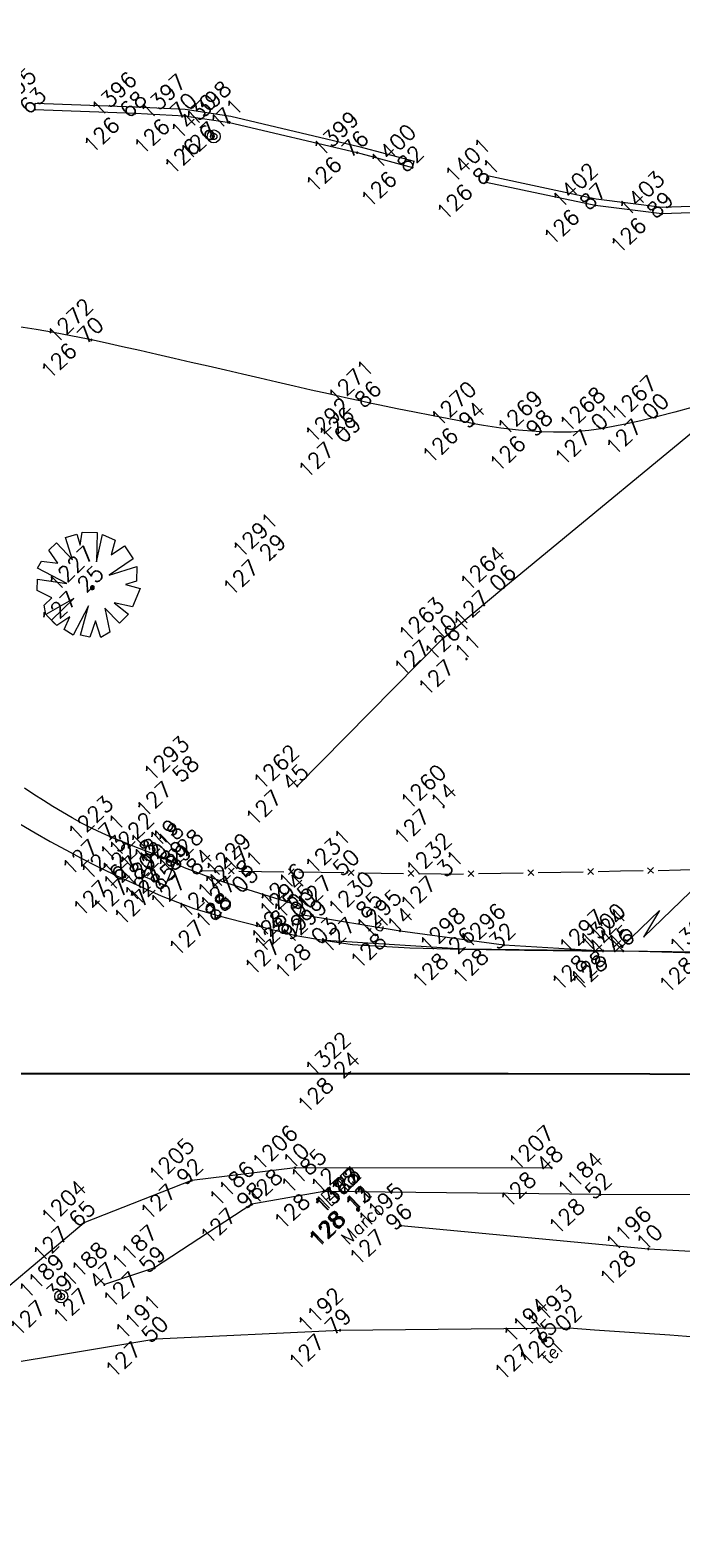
# Model space of a CAD drawing. Header units: millimetres. Extents: x -16 to 1007, y 828 to 1356.
# Drawn here: x 191.1 to 216.2, y 1039.7 to 1097 of the extents above; entities that cross this region are included whole.
import ezdxf
from ezdxf.enums import TextEntityAlignment as Align

# ---------------------------------------------------------------- set-up
doc = ezdxf.new("R2010")
doc.units = ezdxf.units.MM
doc.header["$LTSCALE"] = 4
doc.linetypes.add('CONTINUOUS1', pattern=[0, 0, 0])
doc.linetypes.add('DGN4', pattern=[16.364154, 8.182077, -4.091038, 0, -4.091038])
for name, color, linetype, lineweight in [('10', 7, 'CONTINUOUS1', 0), ('11', 7, 'CONTINUOUS1', 0), ('12', 7, 'CONTINUOUS1', 0), ('13', 7, 'CONTINUOUS1', 0), ('17', 7, 'CONTINUOUS1', 0), ('2', 7, 'CONTINUOUS1', 0), ('4', 7, 'CONTINUOUS1', 0), ('57', 7, 'CONTINUOUS1', 0)]:
    doc.layers.add(name, color=color, linetype=linetype, lineweight=lineweight)
for name, color, linetype, lineweight, true_color in [('16', 3, 'CONTINUOUS1', 0, 0x00ff00), ('51', 1, 'CONTINUOUS1', 0, 0xff0000), ('53', 3, 'CONTINUOUS1', 0, 0x00ff00), ('55', 5, 'CONTINUOUS1', 0, 0x0000ff), ('56', 6, 'CONTINUOUS1', 0, 0xff00ff), ('9', 1, 'CONTINUOUS1', 0, 0xff0000)]:
    doc.layers.add(name, color=color, linetype=linetype, lineweight=lineweight, true_color=true_color)
doc.styles.get("Standard").update_dxf_attribs({"font": 'txt_____.ttf'})

msp = doc.modelspace()

# ---------------------------------------------------------------- linework, layer by layer
at = {"layer": '10', "linetype": 'Continuous', "lineweight": 0}
for p, q in [((198.785, 1064.578), (199.008, 1064.795)), ((199.005, 1064.575), (198.788, 1064.798)), ((201.089, 1064.545), (201.312, 1064.762)), ((201.309, 1064.542), (201.092, 1064.765)), ((203.392, 1064.513), (203.615, 1064.73)), ((203.612, 1064.51), (203.395, 1064.733)), ((205.696, 1064.481), (205.919, 1064.698)), ((205.916, 1064.478), (205.699, 1064.701)), ((208.223, 1064.475), (207.999, 1064.691)), ((208.003, 1064.471), (208.219, 1064.694)), ((210.527, 1064.515), (210.303, 1064.731)), ((210.307, 1064.512), (210.523, 1064.735)), ((212.831, 1064.556), (212.607, 1064.772)), ((212.611, 1064.553), (212.827, 1064.776)), ((215.134, 1064.597), (214.91, 1064.813)), ((214.914, 1064.593), (215.13, 1064.817)), ((201.378, 1062.205), (201.593, 1063.313))]:
    msp.add_line(p, q, dxfattribs=at)
for points in [[(216.609, 1082.515), (215.956, 1082.337), (215.3, 1082.167), (215.216, 1082.146), (214.642, 1082.006), (213.983, 1081.858), (213.318, 1081.728), (213.208, 1081.708), (212.644, 1081.626), (211.967, 1081.57), (211.29, 1081.559), (210.813, 1081.578), (210.615, 1081.591), (209.941, 1081.647), (209.268, 1081.723), (208.597, 1081.822), (208.219, 1081.889), (207.929, 1081.943), (207.263, 1082.071), (206.598, 1082.2), (205.935, 1082.331), (205.272, 1082.466), (204.61, 1082.604), (204.227, 1082.685), (203.948, 1082.745), (203.286, 1082.89), (202.626, 1083.036), (201.965, 1083.185), (201.305, 1083.335), (200.646, 1083.486), (199.986, 1083.638), (199.327, 1083.791), (198.668, 1083.944), (198.008, 1084.097), (197.349, 1084.249), (196.689, 1084.401), (196.029, 1084.552), (195.369, 1084.702), (194.708, 1084.85), (194.046, 1084.996), (193.511, 1085.113), (193.384, 1085.14), (192.72, 1085.275), (192.054, 1085.398), (191.387, 1085.513), (190.719, 1085.62)], [(201.428, 1067.951), (207.022, 1073.614), (209.376, 1075.588), (218.493, 1083.103)], [(201.593, 1063.313), (201.182, 1063.442), (200.77, 1063.57), (200.359, 1063.698), (199.948, 1063.827), (199.537, 1063.955), (199.459, 1063.979), (199.126, 1064.085), (198.717, 1064.22), (198.309, 1064.36), (197.904, 1064.505), (197.5, 1064.655), (197.097, 1064.81), (196.926, 1064.878), (196.741, 1065.009), (196.723, 1065.016), (196.321, 1065.173), (195.92, 1065.33), (195.861, 1065.353), (195.519, 1065.488), (195.119, 1065.646), (194.718, 1065.805), (194.319, 1065.967), (194.295, 1065.976), (193.923, 1066.137), (193.534, 1066.321), (193.151, 1066.518), (192.774, 1066.726), (192.401, 1066.943), (192.032, 1067.167), (191.666, 1067.396), (191.301, 1067.63), (190.938, 1067.865)], [(190.76, 1066.505), (191.342, 1066.159), (191.93, 1065.824), (192.522, 1065.499), (193.12, 1065.183), (193.724, 1064.877), (194.334, 1064.579), (194.71, 1064.401), (194.95, 1064.289), (195.568, 1064.006), (196.191, 1063.734), (196.819, 1063.48), (197.455, 1063.248), (198.099, 1063.045), (198.465, 1062.946), (198.754, 1062.873), (199.41, 1062.706), (200.066, 1062.539), (200.722, 1062.372), (201.378, 1062.205), (201.378, 1062.205), (201.378, 1062.205)], [(197.744, 1064.702), (198.608, 1064.69)], [(199.184, 1064.682), (200.048, 1064.67)], [(200.048, 1064.67), (200.912, 1064.658)], [(201.488, 1064.65), (202.352, 1064.638)], [(202.352, 1064.638), (203.216, 1064.626)], [(203.792, 1064.618), (204.656, 1064.605)], [(204.656, 1064.605), (205.52, 1064.593)], [(206.096, 1064.585), (206.96, 1064.573)], [(206.96, 1064.573), (207.303, 1064.568), (207.823, 1064.577)], [(208.399, 1064.588), (209.263, 1064.603)], [(209.263, 1064.603), (210.127, 1064.618)], [(210.703, 1064.629), (211.567, 1064.644)], [(211.567, 1064.644), (212.431, 1064.659)], [(213.007, 1064.67), (213.87, 1064.685)], [(213.87, 1064.685), (214.734, 1064.7)], [(215.31, 1064.71), (216.174, 1064.726)], [(216.174, 1064.726), (217.038, 1064.741)], [(213.192, 1061.61), (207.828, 1061.683), (202.514, 1062.009)], [(213.967, 1061.612), (225.22, 1061.463), (237.262, 1061.456), (249.227, 1061.436), (265.203, 1061.412)], [(186.433, 1039.715), (187.551, 1045.074), (190.126, 1048.547), (193.229, 1051.165), (197.37, 1052.791), (201.35, 1053.276), (211.213, 1053.267)], [(205.412, 1051.048), (214.937, 1050.148), (218.902, 1049.937), (226.833, 1049.698), (245.791, 1049.636)], [(189.876, 1045.681), (195.989, 1046.691), (203.078, 1047.02), (211.895, 1047.11)]]:
    msp.add_lwpolyline(points, dxfattribs=at)
msp.add_lwpolyline([(196.354, 1064.129), (195.505, 1064.483), (195.868, 1065.351), (196.716, 1064.997), (196.354, 1064.129)], close=True, dxfattribs=at)
at = {"layer": '10', "color": 8, "linetype": 'Continuous', "lineweight": 13, "true_color": 0x7f7f7f}
msp.add_lwpolyline([(201.658, 1062.993), (205.384, 1062.383), (209.38, 1061.847), (213.192, 1061.61)], dxfattribs=at)
at = {"layer": '10', "linetype": 'Continuous', "lineweight": 13}
for points in [[(201.378, 1062.205), (202.514, 1062.009), (203.555, 1061.864), (205.756, 1061.724), (207.828, 1061.683), (207.964, 1061.68), (210.168, 1061.641), (212.372, 1061.615), (213.192, 1061.61), (213.967, 1061.612), (214.576, 1061.601), (216.779, 1061.533)], [(337.402, 1052.215), (312.706, 1052.163), (288.363, 1052.2), (264.017, 1052.203), (247.576, 1052.152), (230.483, 1052.183), (213.084, 1052.24), (202.446, 1052.361), (199.682, 1051.868), (195.935, 1049.419), (194.008, 1048.775)]]:
    msp.add_lwpolyline(points, dxfattribs=at)
at = {"layer": '10', "linetype": 'DGN4', "lineweight": 30}
msp.add_lwpolyline([(187.726, 1056.899), (193.181, 1056.901), (198.636, 1056.901), (203.418, 1056.899), (204.09, 1056.898), (209.545, 1056.89), (215, 1056.879), (220.454, 1056.867), (225.909, 1056.856), (231.364, 1056.849), (231.662, 1056.848), (236.818, 1056.844), (242.273, 1056.841), (247.728, 1056.838), (253.182, 1056.835), (258.637, 1056.833), (264.092, 1056.83), (269.546, 1056.826)], dxfattribs=at)
at = {"layer": '11', "linetype": 'Continuous', "lineweight": 0}
msp.add_lwpolyline([(213.926, 1061.779), (215.365, 1063.169), (214.747, 1062.14), (216.186, 1063.529), (216.545, 1063.877)], dxfattribs=at)
msp.add_lwpolyline([(213.899, 1061.753, 1), (213.953, 1061.805, 1), (213.899, 1061.753, 1)], format="xyb", dxfattribs=at)
at = {"layer": '12', "linetype": 'Continuous', "lineweight": 0}
for points in [[(204.246, 1063.022, 1), (204.3, 1063.074, 1), (204.246, 1063.022, 1)], [(210.964, 1046.6, 1), (211.018, 1046.652, 1), (210.964, 1046.6, 1)]]:
    msp.add_lwpolyline(points, format="xyb", dxfattribs=at)
at = {"layer": '13', "linetype": 'Continuous', "lineweight": 0}
for points in [[(191.316, 1093.956, 1), (191.352, 1093.991, 1), (191.316, 1093.956, 1)], [(195.176, 1093.814, 1), (195.212, 1093.849, 1), (195.176, 1093.814, 1)], [(197.072, 1093.72, 1), (197.108, 1093.755, 1), (197.072, 1093.72, 1)], [(198.806, 1093.46, 1), (198.842, 1093.495, 1), (198.806, 1093.46, 1)], [(198.197, 1092.924, 1), (198.233, 1092.959, 1), (198.197, 1092.924, 1)], [(203.717, 1092.297, 1), (203.753, 1092.332, 1), (203.717, 1092.297, 1)], [(205.84, 1091.729, 1), (205.876, 1091.763, 1), (205.84, 1091.729, 1)], [(208.681, 1091.169, 1), (208.717, 1091.204, 1), (208.681, 1091.169, 1)], [(212.87, 1090.272, 1), (212.905, 1090.307, 1), (212.87, 1090.272, 1)], [(215.443, 1089.955, 1), (215.479, 1089.989, 1), (215.443, 1089.955, 1)], [(193.493, 1085.095, 1), (193.529, 1085.13, 1), (193.493, 1085.095, 1)], [(204.209, 1082.668, 1), (204.245, 1082.703, 1), (204.209, 1082.668, 1)], [(208.201, 1081.871, 1), (208.237, 1081.906, 1), (208.201, 1081.871, 1)], [(213.19, 1081.691, 1), (213.226, 1081.726, 1), (213.19, 1081.691, 1)], [(215.198, 1082.128, 1), (215.234, 1082.163, 1), (215.198, 1082.128, 1)], [(203.393, 1081.281, 1), (203.429, 1081.316, 1), (203.393, 1081.281, 1)], [(210.795, 1081.561, 1), (210.831, 1081.596, 1), (210.795, 1081.561, 1)], [(200.537, 1076.785, 1), (200.573, 1076.819, 1), (200.537, 1076.785, 1)], [(193.53, 1075.566, 1), (193.566, 1075.601, 1), (193.53, 1075.566, 1)], [(209.358, 1075.571, 1), (209.394, 1075.606, 1), (209.358, 1075.571, 1)], [(207.004, 1073.597, 1), (207.04, 1073.631, 1), (207.004, 1073.597, 1)], [(207.92, 1072.825, 1), (207.956, 1072.86, 1), (207.92, 1072.825, 1)], [(197.193, 1068.26, 1), (197.229, 1068.294, 1), (197.193, 1068.26, 1)], [(201.41, 1067.933, 1), (201.446, 1067.968, 1), (201.41, 1067.933, 1)], [(207.04, 1067.131, 1), (207.076, 1067.166, 1), (207.04, 1067.131, 1)], [(194.277, 1065.959, 1), (194.313, 1065.994, 1), (194.277, 1065.959, 1)], [(195.843, 1065.336, 1), (195.879, 1065.37, 1), (195.843, 1065.336, 1)], [(196.723, 1064.992, 1), (196.759, 1065.026, 1), (196.723, 1064.992, 1)], [(196.908, 1064.86, 1), (196.944, 1064.895, 1), (196.908, 1064.86, 1)], [(197.726, 1064.685, 1), (197.762, 1064.72, 1), (197.726, 1064.685, 1)], [(199.571, 1064.536, 1), (199.607, 1064.571, 1), (199.571, 1064.536, 1)], [(203.331, 1064.616, 1), (203.367, 1064.651, 1), (203.331, 1064.616, 1)], [(207.285, 1064.551, 1), (207.321, 1064.586, 1), (207.285, 1064.551, 1)], [(194.692, 1064.383, 1), (194.728, 1064.418, 1), (194.692, 1064.383, 1)], [(195.487, 1064.466, 1), (195.523, 1064.5, 1), (195.487, 1064.466, 1)], [(196.336, 1064.111, 1), (196.372, 1064.146, 1), (196.336, 1064.111, 1)], [(199.441, 1063.962, 1), (199.477, 1063.996, 1), (199.441, 1063.962, 1)], [(198.447, 1062.929, 1), (198.483, 1062.963, 1), (198.447, 1062.929, 1)], [(201.575, 1063.296, 1), (201.611, 1063.331, 1), (201.575, 1063.296, 1)], [(201.64, 1062.975, 1), (201.676, 1063.01, 1), (201.64, 1062.975, 1)], [(204.255, 1063.031, 1), (204.291, 1063.066, 1), (204.255, 1063.031, 1)], [(205.366, 1062.365, 1), (205.402, 1062.4, 1), (205.366, 1062.365, 1)], [(201.36, 1062.187, 1), (201.396, 1062.222, 1), (201.36, 1062.187, 1)], [(202.496, 1061.992, 1), (202.532, 1062.027, 1), (202.496, 1061.992, 1)], [(207.81, 1061.666, 1), (207.846, 1061.7, 1), (207.81, 1061.666, 1)], [(209.362, 1061.83, 1), (209.398, 1061.865, 1), (209.362, 1061.83, 1)], [(213.908, 1061.762, 1), (213.944, 1061.797, 1), (213.908, 1061.762, 1)], [(213.174, 1061.593, 1), (213.21, 1061.628, 1), (213.174, 1061.593, 1)], [(213.949, 1061.594, 1), (213.985, 1061.629, 1), (213.949, 1061.594, 1)], [(203.4, 1056.881, 1), (203.436, 1056.916, 1), (203.4, 1056.881, 1)], [(201.332, 1053.259, 1), (201.368, 1053.293, 1), (201.332, 1053.259, 1)], [(211.195, 1053.25, 1), (211.231, 1053.285, 1), (211.195, 1053.25, 1)], [(197.352, 1052.773, 1), (197.388, 1052.808, 1), (197.352, 1052.773, 1)], [(202.428, 1052.344, 1), (202.464, 1052.379, 1), (202.428, 1052.344, 1)], [(213.066, 1052.223, 1), (213.102, 1052.258, 1), (213.066, 1052.223, 1)], [(199.664, 1051.851, 1), (199.7, 1051.886, 1), (199.664, 1051.851, 1)], [(203.736, 1051.639, 1), (203.772, 1051.673, 1), (203.736, 1051.639, 1)], [(203.748, 1051.65, 1), (203.784, 1051.685, 1), (203.748, 1051.65, 1)], [(203.752, 1051.65, 1), (203.788, 1051.685, 1), (203.752, 1051.65, 1)], [(203.767, 1051.632, 1), (203.803, 1051.667, 1), (203.767, 1051.632, 1)], [(193.211, 1051.148, 1), (193.247, 1051.182, 1), (193.211, 1051.148, 1)], [(205.394, 1051.03, 1), (205.429, 1051.065, 1), (205.394, 1051.03, 1)], [(214.919, 1050.131, 1), (214.955, 1050.165, 1), (214.919, 1050.131, 1)], [(195.917, 1049.402, 1), (195.953, 1049.436, 1), (195.917, 1049.402, 1)], [(193.99, 1048.757, 1), (194.026, 1048.792, 1), (193.99, 1048.757, 1)], [(192.335, 1048.304, 1), (192.371, 1048.339, 1), (192.335, 1048.304, 1)], [(203.06, 1047.003, 1), (203.096, 1047.037, 1), (203.06, 1047.003, 1)], [(211.877, 1047.093, 1), (211.913, 1047.128, 1), (211.877, 1047.093, 1)], [(195.971, 1046.673, 1), (196.007, 1046.708, 1), (195.971, 1046.673, 1)], [(210.973, 1046.609, 1), (211.009, 1046.644, 1), (210.973, 1046.609, 1)]]:
    msp.add_lwpolyline(points, format="xyb", dxfattribs=at)
at = {"layer": '16', "linetype": 'Continuous', "lineweight": 0}
for points in [[(192.833, 1075.172), (191.762, 1074.554), (191.697, 1074.909), (191.985, 1075.187), (191.424, 1075.479), (191.432, 1075.904), (192.56, 1075.742), (191.439, 1076.328), (191.585, 1076.608), (192.22, 1076.526), (191.875, 1077.027), (192.163, 1077.305), (192.788, 1076.658), (192.52, 1077.511), (192.947, 1077.645), (193.081, 1077.219), (193.16, 1077.712), (193.726, 1077.702), (193.706, 1076.571), (193.937, 1077.628), (194.428, 1077.407), (194.277, 1076.844), (194.778, 1077.189)], [(194.778, 1077.189), (195.123, 1076.688), (194.192, 1076.068), (195.259, 1076.403), (195.249, 1075.837), (194.823, 1075.703), (195.386, 1075.552), (195.091, 1074.85), (194.386, 1075.003), (194.944, 1074.569), (194.585, 1074.222), (194.029, 1074.798), (194.225, 1073.875), (193.868, 1073.669), (193.667, 1074.309), (193.444, 1073.676), (193.091, 1073.753), (193.394, 1074.879), (192.808, 1073.758), (192.459, 1073.976), (192.679, 1074.467), (192.178, 1074.123), (191.97, 1074.338), (192.833, 1075.172)]]:
    msp.add_lwpolyline(points, dxfattribs=at)
msp.add_lwpolyline([(193.494, 1075.532, 1), (193.602, 1075.636, 1), (193.494, 1075.532, 1)], format="xyb", dxfattribs=at)
at = {"layer": '17', "linetype": 'Continuous', "lineweight": 0}
msp.add_lwpolyline([(203.727, 1051.63, 1), (203.781, 1051.682, 1), (203.727, 1051.63, 1)], format="xyb", dxfattribs=at)
at = {"layer": '2', "linetype": 'Continuous', "lineweight": 0}
for points in [[(208.699, 1091.186), (212.888, 1090.289), (215.461, 1089.972), (218.433, 1090.071), (220.179, 1090.834), (222.282, 1092.999), (224.737, 1095.996), (225.244, 1096.92)], [(208.751, 1091.431), (212.929, 1090.536), (215.472, 1090.223), (218.377, 1090.32), (220.033, 1091.043), (222.095, 1093.166), (224.529, 1096.137), (225.025, 1097.04)], [(191.334, 1093.973), (191.343, 1094.223)], [(191.334, 1093.973), (195.194, 1093.832), (197.09, 1093.737), (198.824, 1093.477), (203.735, 1092.315), (205.858, 1091.746)], [(191.343, 1094.223), (195.203, 1094.082), (197.115, 1093.986), (198.872, 1093.723), (203.797, 1092.557), (205.922, 1091.987)], [(205.858, 1091.746), (205.922, 1091.987)], [(208.699, 1091.186), (208.751, 1091.431)]]:
    msp.add_lwpolyline(points, dxfattribs=at)
at = {"layer": '4', "linetype": 'Continuous', "lineweight": 0}
msp.add_lwpolyline([(211.895, 1047.11), (212.862, 1047.043), (213.828, 1046.975), (214.794, 1046.907), (215.761, 1046.84), (216.727, 1046.772)], dxfattribs=at)
at = {"layer": '51', "linetype": 'Continuous', "lineweight": 0}
for points in [[(198.197, 1092.924, 1), (198.233, 1092.959, 1), (198.197, 1092.924, 1)], [(208.681, 1091.169, 1), (208.717, 1091.204, 1), (208.681, 1091.169, 1)], [(212.87, 1090.272, 1), (212.905, 1090.307, 1), (212.87, 1090.272, 1)], [(215.443, 1089.955, 1), (215.479, 1089.989, 1), (215.443, 1089.955, 1)], [(203.736, 1051.639, 1), (203.772, 1051.673, 1), (203.736, 1051.639, 1)]]:
    msp.add_lwpolyline(points, format="xyb", dxfattribs=at)
at = {"layer": '53', "linetype": 'Continuous', "lineweight": 0}
msp.add_lwpolyline([(203.725, 1051.624, 1), (203.815, 1051.711, 1), (203.725, 1051.624, 1)], format="xyb", dxfattribs=at)
at = {"layer": '55', "linetype": 'Continuous', "lineweight": 0}
for points in [[(213.949, 1061.594, 1), (213.985, 1061.629, 1), (213.949, 1061.594, 1)], [(202.428, 1052.344, 1), (202.464, 1052.379, 1), (202.428, 1052.344, 1)], [(213.066, 1052.223, 1), (213.102, 1052.258, 1), (213.066, 1052.223, 1)], [(199.664, 1051.851, 1), (199.7, 1051.886, 1), (199.664, 1051.851, 1)], [(203.748, 1051.65, 1), (203.784, 1051.685, 1), (203.748, 1051.65, 1)], [(203.752, 1051.65, 1), (203.788, 1051.685, 1), (203.752, 1051.65, 1)], [(205.394, 1051.03, 1), (205.429, 1051.065, 1), (205.394, 1051.03, 1)], [(214.919, 1050.131, 1), (214.955, 1050.165, 1), (214.919, 1050.131, 1)], [(195.917, 1049.402, 1), (195.953, 1049.436, 1), (195.917, 1049.402, 1)], [(193.99, 1048.757, 1), (194.026, 1048.792, 1), (193.99, 1048.757, 1)], [(192.335, 1048.304, 1), (192.371, 1048.339, 1), (192.335, 1048.304, 1)], [(203.06, 1047.003, 1), (203.096, 1047.037, 1), (203.06, 1047.003, 1)], [(211.877, 1047.093, 1), (211.913, 1047.128, 1), (211.877, 1047.093, 1)], [(195.971, 1046.673, 1), (196.007, 1046.708, 1), (195.971, 1046.673, 1)], [(210.973, 1046.609, 1), (211.009, 1046.644, 1), (210.973, 1046.609, 1)]]:
    msp.add_lwpolyline(points, format="xyb", dxfattribs=at)
at = {"layer": '56', "linetype": 'Continuous', "lineweight": 0}
for points in [[(193.493, 1085.095, 1), (193.529, 1085.13, 1), (193.493, 1085.095, 1)], [(204.209, 1082.668, 1), (204.245, 1082.703, 1), (204.209, 1082.668, 1)], [(208.201, 1081.871, 1), (208.237, 1081.906, 1), (208.201, 1081.871, 1)], [(213.19, 1081.691, 1), (213.226, 1081.726, 1), (213.19, 1081.691, 1)], [(215.198, 1082.128, 1), (215.234, 1082.163, 1), (215.198, 1082.128, 1)], [(203.393, 1081.281, 1), (203.429, 1081.316, 1), (203.393, 1081.281, 1)], [(210.795, 1081.561, 1), (210.831, 1081.596, 1), (210.795, 1081.561, 1)], [(200.537, 1076.785, 1), (200.573, 1076.819, 1), (200.537, 1076.785, 1)], [(193.53, 1075.566, 1), (193.566, 1075.601, 1), (193.53, 1075.566, 1)], [(209.358, 1075.571, 1), (209.394, 1075.606, 1), (209.358, 1075.571, 1)], [(207.004, 1073.597, 1), (207.04, 1073.631, 1), (207.004, 1073.597, 1)], [(207.92, 1072.825, 1), (207.956, 1072.86, 1), (207.92, 1072.825, 1)], [(197.193, 1068.26, 1), (197.229, 1068.294, 1), (197.193, 1068.26, 1)], [(201.41, 1067.933, 1), (201.446, 1067.968, 1), (201.41, 1067.933, 1)], [(207.04, 1067.131, 1), (207.076, 1067.166, 1), (207.04, 1067.131, 1)], [(194.277, 1065.959, 1), (194.313, 1065.994, 1), (194.277, 1065.959, 1)], [(195.843, 1065.336, 1), (195.879, 1065.37, 1), (195.843, 1065.336, 1)], [(196.723, 1064.992, 1), (196.759, 1065.026, 1), (196.723, 1064.992, 1)], [(196.908, 1064.86, 1), (196.944, 1064.895, 1), (196.908, 1064.86, 1)], [(197.726, 1064.685, 1), (197.762, 1064.72, 1), (197.726, 1064.685, 1)], [(199.571, 1064.536, 1), (199.607, 1064.571, 1), (199.571, 1064.536, 1)], [(203.331, 1064.616, 1), (203.367, 1064.651, 1), (203.331, 1064.616, 1)], [(207.285, 1064.551, 1), (207.321, 1064.586, 1), (207.285, 1064.551, 1)], [(194.692, 1064.383, 1), (194.728, 1064.418, 1), (194.692, 1064.383, 1)], [(195.487, 1064.466, 1), (195.523, 1064.5, 1), (195.487, 1064.466, 1)], [(196.336, 1064.111, 1), (196.372, 1064.146, 1), (196.336, 1064.111, 1)], [(199.441, 1063.962, 1), (199.477, 1063.996, 1), (199.441, 1063.962, 1)], [(198.447, 1062.929, 1), (198.483, 1062.963, 1), (198.447, 1062.929, 1)], [(201.575, 1063.296, 1), (201.611, 1063.331, 1), (201.575, 1063.296, 1)], [(201.64, 1062.975, 1), (201.676, 1063.01, 1), (201.64, 1062.975, 1)], [(204.255, 1063.031, 1), (204.291, 1063.066, 1), (204.255, 1063.031, 1)], [(205.366, 1062.365, 1), (205.402, 1062.4, 1), (205.366, 1062.365, 1)], [(201.36, 1062.187, 1), (201.396, 1062.222, 1), (201.36, 1062.187, 1)], [(202.496, 1061.992, 1), (202.532, 1062.027, 1), (202.496, 1061.992, 1)], [(207.81, 1061.666, 1), (207.846, 1061.7, 1), (207.81, 1061.666, 1)], [(209.362, 1061.83, 1), (209.398, 1061.865, 1), (209.362, 1061.83, 1)], [(213.908, 1061.762, 1), (213.944, 1061.797, 1), (213.908, 1061.762, 1)], [(213.174, 1061.593, 1), (213.21, 1061.628, 1), (213.174, 1061.593, 1)], [(201.332, 1053.259, 1), (201.368, 1053.293, 1), (201.332, 1053.259, 1)], [(211.195, 1053.25, 1), (211.231, 1053.285, 1), (211.195, 1053.25, 1)], [(197.352, 1052.773, 1), (197.388, 1052.808, 1), (197.352, 1052.773, 1)], [(193.211, 1051.148, 1), (193.247, 1051.182, 1), (193.211, 1051.148, 1)]]:
    msp.add_lwpolyline(points, format="xyb", dxfattribs=at)
at = {"layer": '57', "linetype": 'Continuous', "lineweight": 0}
for points in [[(191.316, 1093.956, 1), (191.352, 1093.991, 1), (191.316, 1093.956, 1)], [(195.176, 1093.814, 1), (195.212, 1093.849, 1), (195.176, 1093.814, 1)], [(197.072, 1093.72, 1), (197.108, 1093.755, 1), (197.072, 1093.72, 1)], [(198.806, 1093.46, 1), (198.842, 1093.495, 1), (198.806, 1093.46, 1)], [(203.717, 1092.297, 1), (203.753, 1092.332, 1), (203.717, 1092.297, 1)], [(205.84, 1091.729, 1), (205.876, 1091.763, 1), (205.84, 1091.729, 1)], [(203.4, 1056.881, 1), (203.436, 1056.916, 1), (203.4, 1056.881, 1)], [(203.767, 1051.632, 1), (203.803, 1051.667, 1), (203.767, 1051.632, 1)]]:
    msp.add_lwpolyline(points, format="xyb", dxfattribs=at)
at = {"layer": '9', "linetype": 'Continuous', "lineweight": 0}
for centre, radius in [((198.215, 1092.941), 0.25), ((198.215, 1092.941), 0.125), ((192.353, 1048.321), 0.25), ((192.353, 1048.321), 0.125)]:
    msp.add_circle(centre, radius, dxfattribs=at)

# ---------------------------------------------------------------- texts
at = {"layer": '12', "linetype": 'Continuous', "lineweight": 0}
for p in [(204.665, 1062.384), (211.384, 1045.963)]:
    msp.add_text('tel', height=0.5, rotation=44, dxfattribs=at).set_placement(p, align=Align.CENTER)
at = {"layer": '13', "linetype": 'Continuous', "lineweight": 0}
for s, p in [('126 63 ', (190.909, 1093.562)), ('126 68 ', (194.768, 1093.421)), ('126 70 ', (196.701, 1093.361)), ('126 71 ', (197.862, 1092.6)), ('126 71 ', (198.471, 1093.136)), ('126 76 ', (203.31, 1091.904)), ('126 82 ', (205.432, 1091.335)), ('126 81 ', (208.346, 1090.845)), ('126 87 ', (212.462, 1089.879)), ('126 89 ', (215.036, 1089.561)), ('126 70 ', (193.121, 1084.737)), ('126 86 ', (203.802, 1082.274)), ('127 00 ', (214.862, 1081.804)), ('126 94 ', (207.794, 1081.478)), ('126 98 ', (210.388, 1081.167)), ('127 01 ', (212.891, 1081.402)), ('127 09 ', (203.021, 1080.922)), ('127 29 ', (200.129, 1076.391)), ('127 25 ', (193.122, 1075.173)), ('127 06 ', (208.986, 1075.212)), ('127 10 ', (206.705, 1073.308)), ('127 11 ', (207.635, 1072.549)), ('127 58 ', (196.786, 1067.866)), ('127 45 ', (201.003, 1067.54)), ('127 14 ', (206.704, 1066.807)), ('127 71 ', (193.942, 1065.635)), ('127 81 ', (195.508, 1065.012)), ('127 89 ', (196.316, 1064.598)), ('127 61 ', (194.357, 1064.06)), ('127 80 ', (195.116, 1064.107)), ('127 89 ', (196.501, 1064.467)), ('127 84 ', (197.319, 1064.292)), ('127 81 ', (199.235, 1064.212)), ('127 50 ', (202.959, 1064.258)), ('127 31 ', (206.95, 1064.227)), ('127 85 ', (195.929, 1063.718)), ('128 05 ', (199.07, 1063.603)), ('128 05 ', (201.204, 1062.937)), ('127 88 ', (198.04, 1062.535)), ('128 00 ', (201.304, 1062.651)), ('127 85 ', (203.848, 1062.637)), ('127 99 ', (200.953, 1061.794)), ('128 03 ', (202.125, 1061.633)), ('128 14 ', (205.03, 1062.041)), ('128 26 ', (207.403, 1061.272)), ('128 32 ', (208.955, 1061.437)), ('128 44 ', (212.766, 1061.2)), ('128 45 ', (213.501, 1061.369)), ('128 46 ', (213.542, 1061.201)), ('128 65 ', (216.903, 1061.113)), ('128 24 ', (202.993, 1056.488)), ('128 10 ', (201.032, 1052.969)), ('128 48 ', (210.787, 1052.857)), ('127 92 ', (196.945, 1052.38)), ('128 12 ', (202.092, 1052.02)), ('127 98 ', (199.257, 1051.458)), ('128 12 ', (203.416, 1051.326)), ('128 13 ', (203.432, 1051.308)), ('128 11 ', (203.451, 1051.363)), ('128 11 ', (203.463, 1051.374)), ('128 52 ', (212.659, 1051.83)), ('127 65 ', (192.803, 1050.754)), ('127 96 ', (204.986, 1050.637)), ('128 10 ', (214.62, 1049.841)), ('127 47 ', (193.583, 1048.364)), ('127 59 ', (195.509, 1049.008)), ('127 39 ', (191.928, 1047.911)), ('128 02 ', (211.506, 1046.734)), ('127 50 ', (195.6, 1046.315)), ('127 79 ', (202.653, 1046.609)), ('127 75 ', (210.566, 1046.216))]:
    msp.add_text(s, height=0.6, rotation=44, dxfattribs=at).set_placement(p, align=Align.CENTER)
at = {"layer": '17', "linetype": 'Continuous', "lineweight": 0}
msp.add_text('Marco', height=0.5, rotation=44, dxfattribs=at).set_placement((204.123, 1050.969), align=Align.CENTER)
at = {"layer": '51', "linetype": 'Continuous', "lineweight": 0}
for s, p in [('1430', (197.635, 1093.494)), ('1401', (208.191, 1091.808)), ('1402', (212.308, 1090.842)), ('1403', (214.882, 1090.524)), ('1448', (203.139, 1052.174))]:
    msp.add_text(s, height=0.6, rotation=44, dxfattribs=at).set_placement(p, align=Align.CENTER)
at = {"layer": '53', "linetype": 'Continuous', "lineweight": 0}
msp.add_text('E15', height=0.6, rotation=44, dxfattribs=at).set_placement((203.238, 1052.266), align=Align.CENTER)
at = {"layer": '55', "linetype": 'Continuous', "lineweight": 0}
for s, p in [('1124', (213.401, 1062.177)), ('1185', (201.88, 1052.927)), ('1184', (212.518, 1052.806)), ('1186', (199.116, 1052.434)), ('1123', (203.201, 1052.233)), ('1122', (203.204, 1052.233)), ('1195', (204.846, 1051.614)), ('1196', (214.371, 1050.714)), ('1187', (195.369, 1049.985)), ('1188', (193.442, 1049.34)), ('1189', (191.787, 1048.887)), ('1192', (202.512, 1047.586)), ('1193', (211.33, 1047.676)), ('1191', (195.495, 1047.326)), ('1194', (210.426, 1047.192))]:
    msp.add_text(s, height=0.6, rotation=44, dxfattribs=at).set_placement(p, align=Align.CENTER)
at = {"layer": '56', "linetype": 'Continuous', "lineweight": 0}
for s, p in [('1272', (192.895, 1085.63)), ('1271', (203.683, 1083.272)), ('1270', (207.64, 1082.441)), ('1267', (214.6, 1082.663)), ('1269', (210.198, 1082.096)), ('1268', (212.593, 1082.226)), ('1292', (202.795, 1081.816)), ('1291', (200.011, 1077.389)), ('1227', (192.932, 1076.101)), ('1264', (208.76, 1076.106)), ('1263', (206.407, 1074.132)), ('1261', (207.395, 1073.429)), ('1293', (196.596, 1068.795)), ('1262', (200.813, 1068.468)), ('1260', (206.478, 1067.701)), ('1223', (193.68, 1066.494)), ('1222', (195.246, 1065.871)), ('1219', (196.198, 1065.596)), ('1218', (196.382, 1065.465)), ('1228', (197.129, 1065.22)), ('1213', (194.167, 1064.988)), ('1221', (194.962, 1065.07)), ('1220', (195.774, 1064.681)), ('1229', (198.973, 1065.071)), ('1231', (202.805, 1065.221)), ('1232', (206.687, 1065.086)), ('1217', (198.916, 1064.566)), ('1214', (197.921, 1063.533)), ('1294', (201.042, 1063.51)), ('1216', (201.049, 1063.9)), ('1230', (203.693, 1063.6)), ('1295', (204.768, 1062.9)), ('1215', (200.834, 1062.792)), ('1299', (201.898, 1062.527)), ('1296', (208.765, 1062.365)), ('1300', (213.382, 1062.366)), ('1298', (207.212, 1062.201)), ('1297', (212.576, 1062.128)), ('1206', (200.77, 1053.828)), ('1207', (210.633, 1053.82)), ('1205', (196.791, 1053.343)), ('1204', (192.649, 1051.717))]:
    msp.add_text(s, height=0.6, rotation=44, dxfattribs=at).set_placement(p, align=Align.CENTER)
at = {"layer": '57', "linetype": 'Continuous', "lineweight": 0}
for s, p in [('1395', (190.718, 1094.491)), ('1396', (194.578, 1094.349)), ('1397', (196.474, 1094.255)), ('1398', (198.209, 1093.995)), ('1399', (203.12, 1092.832)), ('1400', (205.314, 1092.333)), ('1301', (216.82, 1062.145)), ('1322', (202.802, 1057.416)), ('1387', (203.169, 1052.167))]:
    msp.add_text(s, height=0.6, rotation=44, dxfattribs=at).set_placement(p, align=Align.CENTER)

doc.saveas('drawing.dxf')
